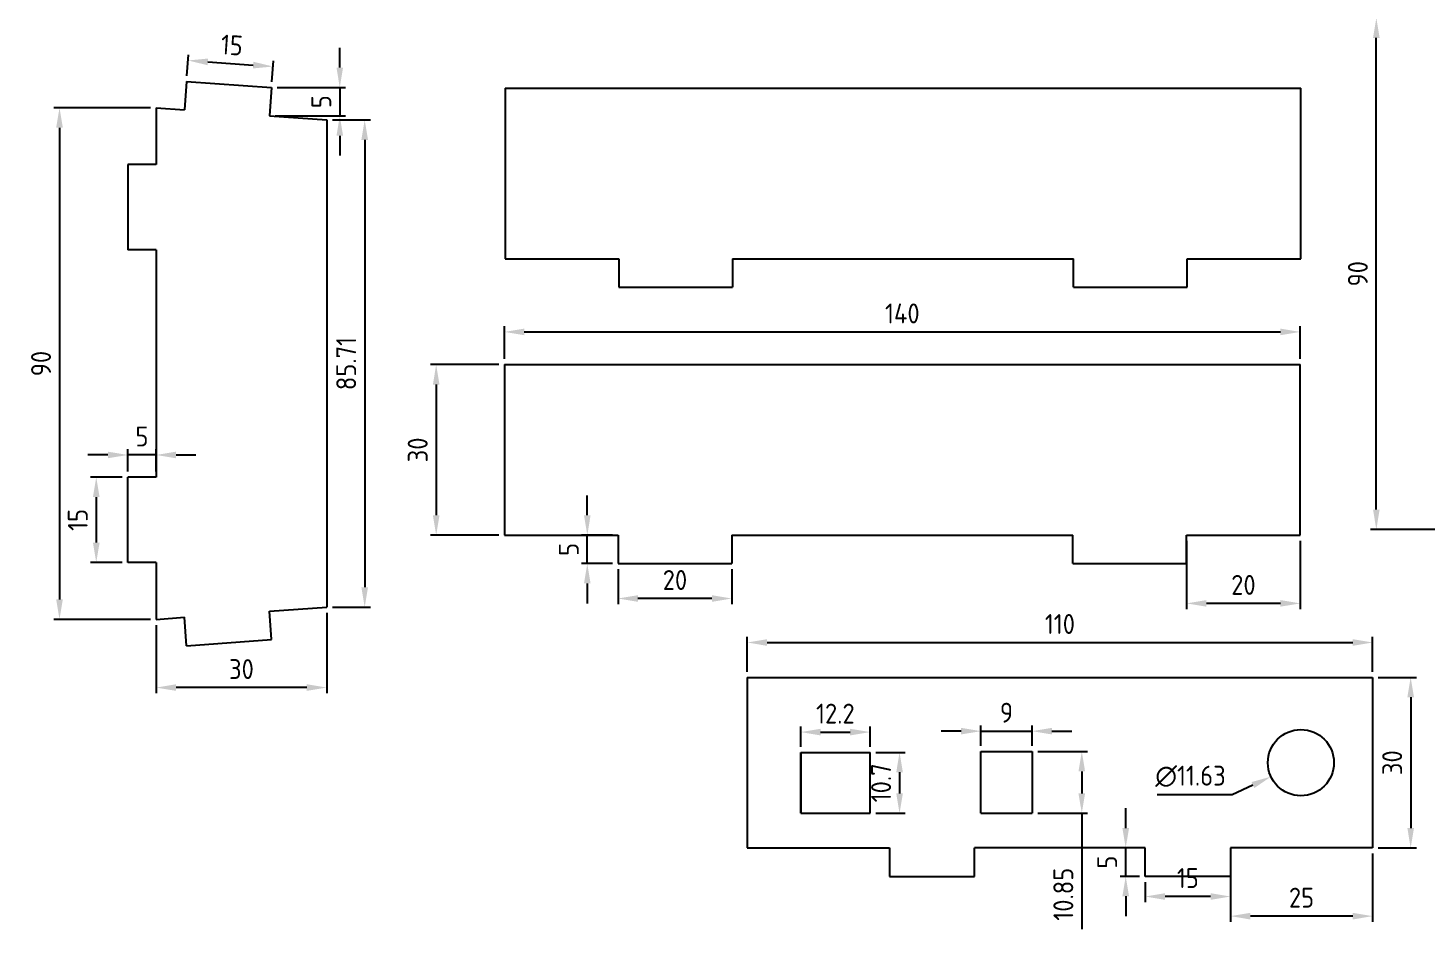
# Model space of a CAD drawing. Header units: millimetres. Extents: x 1258 to 1713, y 1213 to 1519.
# Drawn here: x 1283.4 to 1529.3, y 1212.5 to 1371 of the extents above; entities that cross this region are included whole.
import ezdxf

# ---------------------------------------------------------------- set-up
doc = ezdxf.new("R2010")
doc.units = ezdxf.units.MM
doc.layers.add('AM_5', color=3, linetype='Continuous', lineweight=25)
doc.layers.add('Layer1', color=7, linetype='Continuous')
doc.styles.get("Standard").update_dxf_attribs({"font": 'ISOCP.SHX'})
doc.dimstyles.new('AM_ISO$0', dxfattribs={"dimtxt": 3.5, "dimasz": 3.5, "dimexe": 1, "dimexo": 1, "dimgap": 1.5, "dimtad": 1, "dimdsep": 46, "dimtxsty": 'Standard', "dimcen": 0, "dimclrd": 256, "dimclre": 256, "dimclrt": 2, "dimadec": 0, "dimazin": 2, "dimtp": 0.1, "dimtm": 0.1, "dimtfac": 0.71, "dimtdec": 3, "dimtmove": 0, "dimatfit": 3, "dimfxl": 1, "dimlwd": -1, "dimlwe": -1, "dimarcsym": 1})
doc.dimstyles.new('AM_ISO$3', dxfattribs={"dimtxt": 3.5, "dimasz": 3.5, "dimexe": 1, "dimexo": 1, "dimgap": 1.5, "dimtad": 1, "dimtoh": 1, "dimdsep": 46, "dimtxsty": 'Standard', "dimcen": 0, "dimclrd": 256, "dimclre": 256, "dimclrt": 2, "dimadec": 0, "dimazin": 2, "dimtp": 0.1, "dimtm": 0.1, "dimtfac": 0.71, "dimtdec": 3, "dimtofl": 0, "dimtmove": 0, "dimatfit": 0, "dimfxl": 1, "dimlwd": -1, "dimlwe": -1, "dimarcsym": 1})

# ---------------------------------------------------------------- blocks, each defined once
blk = doc.blocks.new('*D20')
at = {"layer": 'AM_5', "linetype": 'ByBlock', "transparency": 16777216}
for p, q in [((1531.58, 1372.79), (1519.58, 1372.79)), ((1520.58, 1286.29), (1520.58, 1369.29)), ((1531.58, 1282.79), (1519.58, 1282.79))]:
    blk.add_line(p, q, dxfattribs=at)
at = {"layer": 'AM_5', "transparency": 16777216}
for points in [[(1520, 1369.29), (1521.16, 1369.29), (1520.58, 1372.79)], [(1520, 1286.29), (1521.16, 1286.29), (1520.58, 1282.79)]]:
    blk.add_solid(points, dxfattribs=at)
at = {"layer": 'Defpoints', "color": 0, "transparency": 16777216}
for p in [(1520.58, 1372.79), (1532.58, 1372.79), (1532.58, 1282.79)]:
    blk.add_point(p, dxfattribs=at)
at = {"layer": 'AM_5', "color": 2, "transparency": 16777216, "insert": (1517.33, 1327.79), "char_height": 3.5, "attachment_point": 5, "rotation": 90}
blk.add_mtext('90', dxfattribs=at)
blk = doc.blocks.new('*D28')
at = {"layer": 'AM_5', "linetype": 'ByBlock', "transparency": 16777216}
for p, q in [((1366.2, 1311.8), (1354.2, 1311.8)), ((1355.2, 1308.3), (1355.2, 1285.3)), ((1366.2, 1281.8), (1354.2, 1281.8))]:
    blk.add_line(p, q, dxfattribs=at)
at = {"layer": 'AM_5', "transparency": 16777216}
for points in [[(1354.62, 1308.3), (1355.78, 1308.3), (1355.2, 1311.8)], [(1354.62, 1285.3), (1355.78, 1285.3), (1355.2, 1281.8)]]:
    blk.add_solid(points, dxfattribs=at)
at = {"layer": 'Defpoints', "color": 0, "transparency": 16777216}
for p in [(1367.2, 1311.8), (1355.2, 1281.8), (1367.2, 1281.8)]:
    blk.add_point(p, dxfattribs=at)
at = {"layer": 'AM_5', "color": 2, "transparency": 16777216, "insert": (1351.95, 1296.8), "char_height": 3.5, "attachment_point": 5, "rotation": 90}
blk.add_mtext('30', dxfattribs=at)
blk = doc.blocks.new('*D29')
at = {"layer": 'AM_5', "linetype": 'ByBlock', "transparency": 16777216}
for p, q in [((1381.78, 1285.3), (1381.78, 1288.8)), ((1386.2, 1281.8), (1380.78, 1281.8)), ((1381.78, 1276.8), (1381.78, 1281.8)), ((1386.2, 1276.8), (1380.78, 1276.8)), ((1381.78, 1273.3), (1381.78, 1269.8))]:
    blk.add_line(p, q, dxfattribs=at)
at = {"layer": 'AM_5', "transparency": 16777216}
for points in [[(1381.2, 1285.3), (1382.36, 1285.3), (1381.78, 1281.8)], [(1381.2, 1273.3), (1382.36, 1273.3), (1381.78, 1276.8)]]:
    blk.add_solid(points, dxfattribs=at)
at = {"layer": 'Defpoints', "color": 0, "transparency": 16777216}
for p in [(1381.78, 1281.8), (1387.2, 1281.8), (1387.2, 1276.8)]:
    blk.add_point(p, dxfattribs=at)
at = {"layer": 'AM_5', "color": 2, "transparency": 16777216, "insert": (1378.53, 1279.3), "char_height": 3.5, "attachment_point": 5, "rotation": 90}
blk.add_mtext('5', dxfattribs=at)
blk = doc.blocks.new('*D30')
at = {"layer": 'AM_5', "linetype": 'ByBlock', "transparency": 16777216}
for p, q in [((1367.2, 1312.8), (1367.2, 1318.56)), ((1507.2, 1312.8), (1507.2, 1318.56)), ((1370.7, 1317.56), (1503.7, 1317.56))]:
    blk.add_line(p, q, dxfattribs=at)
at = {"layer": 'AM_5', "transparency": 16777216}
for points in [[(1370.7, 1318.14), (1370.7, 1316.98), (1367.2, 1317.56)], [(1503.7, 1318.14), (1503.7, 1316.98), (1507.2, 1317.56)]]:
    blk.add_solid(points, dxfattribs=at)
at = {"layer": 'Defpoints', "color": 0, "transparency": 16777216}
for p in [(1507.2, 1317.56), (1367.2, 1311.8), (1507.2, 1311.8)]:
    blk.add_point(p, dxfattribs=at)
at = {"layer": 'AM_5', "color": 2, "transparency": 16777216, "insert": (1437.2, 1320.81), "char_height": 3.5, "attachment_point": 5}
blk.add_mtext('140', dxfattribs=at)
blk = doc.blocks.new('*D31')
at = {"layer": 'AM_5', "linetype": 'ByBlock', "transparency": 16777216}
for p, q in [((1487.2, 1280.8), (1487.2, 1268.8)), ((1507.2, 1280.8), (1507.2, 1268.8)), ((1503.7, 1269.8), (1490.7, 1269.8))]:
    blk.add_line(p, q, dxfattribs=at)
at = {"layer": 'AM_5', "transparency": 16777216}
for points in [[(1490.7, 1270.38), (1490.7, 1269.22), (1487.2, 1269.8)], [(1503.7, 1270.38), (1503.7, 1269.22), (1507.2, 1269.8)]]:
    blk.add_solid(points, dxfattribs=at)
at = {"layer": 'Defpoints', "color": 0, "transparency": 16777216}
for p in [(1487.2, 1281.8), (1507.2, 1281.8), (1487.2, 1269.8)]:
    blk.add_point(p, dxfattribs=at)
at = {"layer": 'AM_5', "color": 2, "transparency": 16777216, "insert": (1497.2, 1273.05), "char_height": 3.5, "attachment_point": 5}
blk.add_mtext('20', dxfattribs=at)
blk = doc.blocks.new('*D32')
at = {"layer": 'AM_5', "linetype": 'ByBlock', "transparency": 16777216}
for p, q in [((1387.2, 1275.8), (1387.2, 1269.66)), ((1407.2, 1275.8), (1407.2, 1269.66)), ((1403.7, 1270.66), (1390.7, 1270.66))]:
    blk.add_line(p, q, dxfattribs=at)
at = {"layer": 'AM_5', "transparency": 16777216}
for points in [[(1390.7, 1271.24), (1390.7, 1270.07), (1387.2, 1270.66)], [(1403.7, 1271.24), (1403.7, 1270.07), (1407.2, 1270.66)]]:
    blk.add_solid(points, dxfattribs=at)
at = {"layer": 'Defpoints', "color": 0, "transparency": 16777216}
for p in [(1387.2, 1276.8), (1407.2, 1276.8), (1387.2, 1270.66)]:
    blk.add_point(p, dxfattribs=at)
at = {"layer": 'AM_5', "color": 2, "transparency": 16777216, "insert": (1397.2, 1273.91), "char_height": 3.5, "attachment_point": 5}
blk.add_mtext('20', dxfattribs=at)
blk = doc.blocks.new('*D50')
at = {"layer": 'AM_5', "linetype": 'ByBlock', "transparency": 16777216}
for p, q in [((1336.94, 1354.85), (1343.62, 1354.85)), ((1342.62, 1351.35), (1342.62, 1272.63)), ((1336.94, 1269.13), (1343.62, 1269.13))]:
    blk.add_line(p, q, dxfattribs=at)
at = {"layer": 'AM_5', "transparency": 16777216}
for points in [[(1342.04, 1351.35), (1343.21, 1351.35), (1342.62, 1354.85)], [(1342.04, 1272.63), (1343.21, 1272.63), (1342.62, 1269.13)]]:
    blk.add_solid(points, dxfattribs=at)
at = {"layer": 'Defpoints', "color": 0, "transparency": 16777216}
for p in [(1335.94, 1354.85), (1335.94, 1269.13), (1342.62, 1269.13)]:
    blk.add_point(p, dxfattribs=at)
at = {"layer": 'AM_5', "color": 2, "transparency": 16777216, "insert": (1339.37, 1311.99), "char_height": 3.5, "attachment_point": 5, "rotation": 90}
blk.add_mtext('85.71', dxfattribs=at)
blk = doc.blocks.new('*D51')
at = {"layer": 'AM_5', "linetype": 'ByBlock', "transparency": 16777216}
for p, q in [((1304.94, 1356.99), (1287.94, 1356.99)), ((1288.94, 1353.49), (1288.94, 1270.49)), ((1304.94, 1266.99), (1287.94, 1266.99))]:
    blk.add_line(p, q, dxfattribs=at)
at = {"layer": 'AM_5', "transparency": 16777216}
for points in [[(1288.35, 1353.49), (1289.52, 1353.49), (1288.94, 1356.99)], [(1288.35, 1270.49), (1289.52, 1270.49), (1288.94, 1266.99)]]:
    blk.add_solid(points, dxfattribs=at)
at = {"layer": 'Defpoints', "color": 0, "transparency": 16777216}
for p in [(1305.94, 1356.99), (1288.94, 1266.99), (1305.94, 1266.99)]:
    blk.add_point(p, dxfattribs=at)
at = {"layer": 'AM_5', "color": 2, "transparency": 16777216, "insert": (1285.69, 1311.99), "char_height": 3.5, "attachment_point": 5, "rotation": 90}
blk.add_mtext('90', dxfattribs=at)
blk = doc.blocks.new('*D52')
at = {"layer": 'AM_5', "linetype": 'ByBlock', "transparency": 16777216}
for p, q in [((1299.94, 1291.99), (1294.4, 1291.99)), ((1295.4, 1288.49), (1295.4, 1280.49)), ((1299.94, 1276.99), (1294.4, 1276.99))]:
    blk.add_line(p, q, dxfattribs=at)
at = {"layer": 'AM_5', "transparency": 16777216}
for points in [[(1294.82, 1288.49), (1295.99, 1288.49), (1295.4, 1291.99)], [(1294.82, 1280.49), (1295.99, 1280.49), (1295.4, 1276.99)]]:
    blk.add_solid(points, dxfattribs=at)
at = {"layer": 'Defpoints', "color": 0, "transparency": 16777216}
for p in [(1300.94, 1291.99), (1295.4, 1276.99), (1300.94, 1276.99)]:
    blk.add_point(p, dxfattribs=at)
at = {"layer": 'AM_5', "color": 2, "transparency": 16777216, "insert": (1292.15, 1284.49), "char_height": 3.5, "attachment_point": 5, "rotation": 90}
blk.add_mtext('15', dxfattribs=at)
blk = doc.blocks.new('*D53')
at = {"layer": 'AM_5', "linetype": 'ByBlock', "transparency": 16777216}
for p, q in [((1300.94, 1292.99), (1300.94, 1296.91)), ((1305.94, 1292.99), (1305.94, 1296.91)), ((1297.44, 1295.91), (1293.94, 1295.91)), ((1305.94, 1295.91), (1300.94, 1295.91)), ((1309.44, 1295.91), (1312.94, 1295.91))]:
    blk.add_line(p, q, dxfattribs=at)
at = {"layer": 'AM_5', "transparency": 16777216}
for points in [[(1297.44, 1296.49), (1297.44, 1295.33), (1300.94, 1295.91)], [(1309.44, 1296.49), (1309.44, 1295.33), (1305.94, 1295.91)]]:
    blk.add_solid(points, dxfattribs=at)
at = {"layer": 'Defpoints', "color": 0, "transparency": 16777216}
for p in [(1300.94, 1295.91), (1300.94, 1291.99), (1305.94, 1291.99)]:
    blk.add_point(p, dxfattribs=at)
at = {"layer": 'AM_5', "color": 2, "transparency": 16777216, "insert": (1303.44, 1299.16), "char_height": 3.5, "attachment_point": 5}
blk.add_mtext('5', dxfattribs=at)
blk = doc.blocks.new('*D54')
at = {"layer": 'AM_5', "linetype": 'ByBlock', "transparency": 16777216}
for p, q in [((1311.35, 1362.62), (1311.61, 1366.31)), ((1315.03, 1365.07), (1323.01, 1364.5)), ((1326.31, 1361.55), (1326.58, 1365.24))]:
    blk.add_line(p, q, dxfattribs=at)
at = {"layer": 'AM_5', "transparency": 16777216}
for points in [[(1315.08, 1365.65), (1314.99, 1364.48), (1311.54, 1365.31)], [(1323.06, 1365.08), (1322.97, 1363.91), (1326.5, 1364.25)]]:
    blk.add_solid(points, dxfattribs=at)
at = {"layer": 'Defpoints', "color": 0, "transparency": 16777216}
for p in [(1326.5, 1364.25), (1311.28, 1361.62), (1326.24, 1360.55)]:
    blk.add_point(p, dxfattribs=at)
at = {"layer": 'AM_5', "color": 2, "transparency": 16777216, "insert": (1319.26, 1368.02), "char_height": 3.5, "attachment_point": 5, "rotation": 355.9144}
blk.add_mtext('15', dxfattribs=at)
blk = doc.blocks.new('*D55')
at = {"layer": 'AM_5', "linetype": 'ByBlock', "transparency": 16777216}
for p, q in [((1338.24, 1364.05), (1338.24, 1367.55)), ((1327.24, 1360.55), (1339.24, 1360.55)), ((1338.24, 1360.55), (1338.24, 1355.57)), ((1326.88, 1355.57), (1339.24, 1355.57)), ((1338.24, 1352.07), (1338.24, 1348.57))]:
    blk.add_line(p, q, dxfattribs=at)
at = {"layer": 'AM_5', "transparency": 16777216}
for points in [[(1337.66, 1364.05), (1338.82, 1364.05), (1338.24, 1360.55)], [(1337.66, 1352.07), (1338.82, 1352.07), (1338.24, 1355.57)]]:
    blk.add_solid(points, dxfattribs=at)
at = {"layer": 'Defpoints', "color": 0, "transparency": 16777216}
for p in [(1326.24, 1360.55), (1325.88, 1355.57), (1338.24, 1355.57)]:
    blk.add_point(p, dxfattribs=at)
at = {"layer": 'AM_5', "color": 2, "transparency": 16777216, "insert": (1334.99, 1358.06), "char_height": 3.5, "attachment_point": 5, "rotation": 90}
blk.add_mtext('5', dxfattribs=at)
blk = doc.blocks.new('*D56')
at = {"layer": 'AM_5', "linetype": 'ByBlock', "transparency": 16777216}
for p, q in [((1335.94, 1268.13), (1335.94, 1253.99)), ((1305.94, 1265.99), (1305.94, 1253.99)), ((1332.44, 1254.99), (1309.44, 1254.99))]:
    blk.add_line(p, q, dxfattribs=at)
at = {"layer": 'AM_5', "transparency": 16777216}
for points in [[(1309.44, 1255.57), (1309.44, 1254.41), (1305.94, 1254.99)], [(1332.44, 1255.57), (1332.44, 1254.41), (1335.94, 1254.99)]]:
    blk.add_solid(points, dxfattribs=at)
at = {"layer": 'Defpoints', "color": 0, "transparency": 16777216}
for p in [(1335.94, 1269.13), (1305.94, 1266.99), (1305.94, 1254.99)]:
    blk.add_point(p, dxfattribs=at)
at = {"layer": 'AM_5', "color": 2, "transparency": 16777216, "insert": (1320.94, 1258.24), "char_height": 3.5, "attachment_point": 5}
blk.add_mtext('30', dxfattribs=at)
blk = doc.blocks.new('*D61')
at = {"layer": 'AM_5', "linetype": 'ByBlock', "transparency": 16777216}
for p, q in [((1447.52, 1247.32), (1444.02, 1247.32)), ((1451.02, 1244.73), (1451.02, 1248.32)), ((1451.02, 1247.32), (1460.02, 1247.32)), ((1460.02, 1244.73), (1460.02, 1248.32)), ((1463.52, 1247.32), (1467.02, 1247.32))]:
    blk.add_line(p, q, dxfattribs=at)
at = {"layer": 'AM_5', "transparency": 16777216}
for points in [[(1447.52, 1247.91), (1447.52, 1246.74), (1451.02, 1247.32)], [(1463.52, 1247.91), (1463.52, 1246.74), (1460.02, 1247.32)]]:
    blk.add_solid(points, dxfattribs=at)
at = {"layer": 'Defpoints', "color": 0, "transparency": 16777216}
for p in [(1460.02, 1247.32), (1451.02, 1243.73), (1460.02, 1243.73)]:
    blk.add_point(p, dxfattribs=at)
at = {"layer": 'AM_5', "color": 2, "transparency": 16777216, "insert": (1455.52, 1250.57), "char_height": 3.5, "attachment_point": 5}
blk.add_mtext('9', dxfattribs=at)
blk = doc.blocks.new('*D62')
at = {"layer": 'AM_5', "linetype": 'ByBlock', "transparency": 16777216}
for p, q in [((1461.02, 1243.73), (1469.77, 1243.73)), ((1468.77, 1240.23), (1468.77, 1236.38)), ((1461.02, 1232.88), (1469.77, 1232.88)), ((1468.77, 1232.88), (1468.77, 1212.51))]:
    blk.add_line(p, q, dxfattribs=at)
at = {"layer": 'AM_5', "transparency": 16777216}
for points in [[(1468.18, 1240.23), (1469.35, 1240.23), (1468.77, 1243.73)], [(1468.18, 1236.38), (1469.35, 1236.38), (1468.77, 1232.88)]]:
    blk.add_solid(points, dxfattribs=at)
at = {"layer": 'Defpoints', "color": 0, "transparency": 16777216}
for p in [(1460.02, 1243.73), (1460.02, 1232.88), (1468.77, 1232.88)]:
    blk.add_point(p, dxfattribs=at)
at = {"layer": 'AM_5', "color": 2, "transparency": 16777216, "insert": (1465.52, 1218.63), "char_height": 3.5, "attachment_point": 5, "rotation": 90}
blk.add_mtext('10.85', dxfattribs=at)
blk = doc.blocks.new('*D63')
at = {"layer": 'AM_5', "linetype": 'ByBlock', "transparency": 16777216}
for p, q in [((1432.52, 1243.58), (1437.71, 1243.58)), ((1436.71, 1240.08), (1436.71, 1236.38)), ((1432.52, 1232.88), (1437.71, 1232.88))]:
    blk.add_line(p, q, dxfattribs=at)
at = {"layer": 'AM_5', "transparency": 16777216}
for points in [[(1436.13, 1240.08), (1437.3, 1240.08), (1436.71, 1243.58)], [(1436.13, 1236.38), (1437.3, 1236.38), (1436.71, 1232.88)]]:
    blk.add_solid(points, dxfattribs=at)
at = {"layer": 'Defpoints', "color": 0, "transparency": 16777216}
for p in [(1431.52, 1243.58), (1431.52, 1232.88), (1436.71, 1232.88)]:
    blk.add_point(p, dxfattribs=at)
at = {"layer": 'AM_5', "color": 2, "transparency": 16777216, "insert": (1433.46, 1238.23), "char_height": 3.5, "attachment_point": 5, "rotation": 90}
blk.add_mtext('10.7', dxfattribs=at)
blk = doc.blocks.new('*D64')
at = {"layer": 'AM_5', "linetype": 'ByBlock', "transparency": 16777216}
for p, q in [((1419.32, 1244.58), (1419.32, 1248.16)), ((1422.82, 1247.16), (1428.02, 1247.16)), ((1431.52, 1244.58), (1431.52, 1248.16))]:
    blk.add_line(p, q, dxfattribs=at)
at = {"layer": 'AM_5', "transparency": 16777216}
for points in [[(1422.82, 1247.74), (1422.82, 1246.57), (1419.32, 1247.16)], [(1428.02, 1247.74), (1428.02, 1246.57), (1431.52, 1247.16)]]:
    blk.add_solid(points, dxfattribs=at)
at = {"layer": 'Defpoints', "color": 0, "transparency": 16777216}
for p in [(1431.52, 1247.16), (1419.32, 1243.58), (1431.52, 1243.58)]:
    blk.add_point(p, dxfattribs=at)
at = {"layer": 'AM_5', "color": 2, "transparency": 16777216, "insert": (1425.42, 1250.41), "char_height": 3.5, "attachment_point": 5}
blk.add_mtext('12.2', dxfattribs=at)
blk = doc.blocks.new('*D65')
at = {"layer": 'AM_5', "linetype": 'ByBlock', "transparency": 16777216}
for p, q in [((1409.92, 1257.78), (1409.92, 1263.92)), ((1413.42, 1262.92), (1516.42, 1262.92)), ((1519.92, 1257.78), (1519.92, 1263.92))]:
    blk.add_line(p, q, dxfattribs=at)
at = {"layer": 'AM_5', "transparency": 16777216}
for points in [[(1413.42, 1263.5), (1413.42, 1262.33), (1409.92, 1262.92)], [(1516.42, 1263.5), (1516.42, 1262.33), (1519.92, 1262.92)]]:
    blk.add_solid(points, dxfattribs=at)
at = {"layer": 'Defpoints', "color": 0, "transparency": 16777216}
for p in [(1519.92, 1262.92), (1409.92, 1256.78), (1519.92, 1256.78)]:
    blk.add_point(p, dxfattribs=at)
at = {"layer": 'AM_5', "color": 2, "transparency": 16777216, "insert": (1464.92, 1266.17), "char_height": 3.5, "attachment_point": 5}
blk.add_mtext('110', dxfattribs=at)
blk = doc.blocks.new('*D66')
at = {"layer": 'AM_5', "linetype": 'ByBlock', "transparency": 16777216}
for p, q in [((1520.92, 1256.78), (1527.62, 1256.78)), ((1526.62, 1253.28), (1526.62, 1230.28)), ((1520.92, 1226.78), (1527.62, 1226.78))]:
    blk.add_line(p, q, dxfattribs=at)
at = {"layer": 'AM_5', "transparency": 16777216}
for points in [[(1526.04, 1253.28), (1527.21, 1253.28), (1526.62, 1256.78)], [(1526.04, 1230.28), (1527.21, 1230.28), (1526.62, 1226.78)]]:
    blk.add_solid(points, dxfattribs=at)
at = {"layer": 'Defpoints', "color": 0, "transparency": 16777216}
for p in [(1519.92, 1256.78), (1519.92, 1226.78), (1526.62, 1226.78)]:
    blk.add_point(p, dxfattribs=at)
at = {"layer": 'AM_5', "color": 2, "transparency": 16777216, "insert": (1523.37, 1241.78), "char_height": 3.5, "attachment_point": 5, "rotation": 90}
blk.add_mtext('30', dxfattribs=at)
blk = doc.blocks.new('*D67')
at = {"layer": 'AM_5', "linetype": 'ByBlock', "transparency": 16777216}
for p, q in [((1494.92, 1225.78), (1494.92, 1213.78)), ((1519.92, 1225.78), (1519.92, 1213.78)), ((1516.42, 1214.78), (1498.42, 1214.78))]:
    blk.add_line(p, q, dxfattribs=at)
at = {"layer": 'AM_5', "transparency": 16777216}
for points in [[(1498.42, 1215.36), (1498.42, 1214.19), (1494.92, 1214.78)], [(1516.42, 1215.36), (1516.42, 1214.19), (1519.92, 1214.78)]]:
    blk.add_solid(points, dxfattribs=at)
at = {"layer": 'Defpoints', "color": 0, "transparency": 16777216}
for p in [(1494.92, 1226.78), (1519.92, 1226.78), (1494.92, 1214.78)]:
    blk.add_point(p, dxfattribs=at)
at = {"layer": 'AM_5', "color": 2, "transparency": 16777216, "insert": (1507.42, 1218.03), "char_height": 3.5, "attachment_point": 5}
blk.add_mtext('25', dxfattribs=at)
blk = doc.blocks.new('*D68')
at = {"layer": 'AM_5', "linetype": 'ByBlock', "transparency": 16777216}
for p, q in [((1479.92, 1220.78), (1479.92, 1217.23)), ((1494.92, 1220.78), (1494.92, 1217.23)), ((1491.42, 1218.23), (1483.42, 1218.23))]:
    blk.add_line(p, q, dxfattribs=at)
at = {"layer": 'AM_5', "transparency": 16777216}
for points in [[(1483.42, 1218.81), (1483.42, 1217.64), (1479.92, 1218.23)], [(1491.42, 1218.81), (1491.42, 1217.64), (1494.92, 1218.23)]]:
    blk.add_solid(points, dxfattribs=at)
at = {"layer": 'Defpoints', "color": 0, "transparency": 16777216}
for p in [(1479.92, 1221.78), (1494.92, 1221.78), (1479.92, 1218.23)]:
    blk.add_point(p, dxfattribs=at)
at = {"layer": 'AM_5', "color": 2, "transparency": 16777216, "insert": (1487.42, 1221.48), "char_height": 3.5, "attachment_point": 5}
blk.add_mtext('15', dxfattribs=at)
blk = doc.blocks.new('*D69')
at = {"layer": 'AM_5', "linetype": 'ByBlock', "transparency": 16777216}
for p, q in [((1476.49, 1230.28), (1476.49, 1233.78)), ((1478.92, 1226.78), (1475.49, 1226.78)), ((1476.49, 1221.78), (1476.49, 1226.78)), ((1478.92, 1221.78), (1475.49, 1221.78)), ((1476.49, 1218.28), (1476.49, 1214.78))]:
    blk.add_line(p, q, dxfattribs=at)
at = {"layer": 'AM_5', "transparency": 16777216}
for points in [[(1475.91, 1230.28), (1477.08, 1230.28), (1476.49, 1226.78)], [(1475.91, 1218.28), (1477.08, 1218.28), (1476.49, 1221.78)]]:
    blk.add_solid(points, dxfattribs=at)
at = {"layer": 'Defpoints', "color": 0, "transparency": 16777216}
for p in [(1476.49, 1226.78), (1479.92, 1226.78), (1479.92, 1221.78)]:
    blk.add_point(p, dxfattribs=at)
at = {"layer": 'AM_5', "color": 2, "transparency": 16777216, "insert": (1473.24, 1224.28), "char_height": 3.5, "attachment_point": 5, "rotation": 90}
blk.add_mtext('5', dxfattribs=at)
blk = doc.blocks.new('*D70')
at = {"layer": 'AM_5', "linetype": 'ByBlock', "transparency": 16777216}
for p, q in [((1498.87, 1237.83), (1495.23, 1236.13)), ((1495.23, 1236.13), (1482.04, 1236.13))]:
    blk.add_line(p, q, dxfattribs=at)
at = {"layer": 'AM_5', "transparency": 16777216}
blk.add_solid([(1498.62, 1238.36), (1499.12, 1237.31), (1502.04, 1239.32)], dxfattribs=at)
at = {"layer": 'Defpoints', "color": 0, "transparency": 16777216}
for p in [(1512.58, 1244.24), (1502.04, 1239.32)]:
    blk.add_point(p, dxfattribs=at)
at = {"layer": 'AM_5', "color": 2, "transparency": 16777216, "insert": (1487.89, 1239.38), "char_height": 3.5, "attachment_point": 5}
blk.add_mtext('∅11.63', dxfattribs=at)

msp = doc.modelspace()

# ---------------------------------------------------------------- linework, layer by layer
for p, q in [((1367.315, 1360.412), (1507.315, 1360.412)), ((1387.315, 1325.412), (1407.315, 1325.412)), ((1467.315, 1325.412), (1487.315, 1325.412)), ((1367.199, 1311.8), (1507.199, 1311.8)), ((1387.199, 1276.8), (1407.199, 1276.8)), ((1467.199, 1276.8), (1487.199, 1276.8)), ((1409.916, 1256.777), (1519.916, 1256.777)), ((1519.916, 1256.777), (1519.916, 1226.777)), ((1419.316, 1232.877), (1419.316, 1243.577)), ((1419.316, 1243.577), (1431.516, 1243.577)), ((1419.316, 1243.577), (1419.316, 1232.877)), ((1431.516, 1232.877), (1431.516, 1243.577)), ((1451.016, 1232.877), (1451.016, 1243.727)), ((1451.016, 1243.727), (1460.016, 1243.727)), ((1460.016, 1243.727), (1460.016, 1232.877)), ((1419.316, 1232.877), (1431.516, 1232.877)), ((1451.016, 1232.877), (1460.016, 1232.877)), ((1409.916, 1226.777), (1434.916, 1226.777)), ((1409.916, 1226.777), (1419.316, 1226.777)), ((1434.916, 1226.777), (1434.916, 1221.777)), ((1449.916, 1221.777), (1449.916, 1226.777)), ((1479.916, 1226.777), (1449.916, 1226.777)), ((1479.916, 1221.777), (1479.916, 1226.777)), ((1519.916, 1226.777), (1494.916, 1226.777)), ((1494.916, 1226.777), (1494.916, 1221.777)), ((1434.916, 1221.777), (1449.916, 1221.777)), ((1494.916, 1221.777), (1479.916, 1221.777))]:
    msp.add_line(p, q)
msp.add_circle((1507.311, 1241.777), 5.815)
at = {"layer": 'Layer1'}
for p, q in [((1311.279, 1361.622), (1310.923, 1356.635)), ((1311.279, 1361.622), (1326.241, 1360.553)), ((1326.241, 1360.553), (1325.885, 1355.566)), ((1367.315, 1360.412), (1367.315, 1330.412)), ((1507.315, 1330.412), (1507.315, 1360.412)), ((1305.936, 1356.991), (1310.923, 1356.635)), ((1305.936, 1356.991), (1305.936, 1346.991)), ((1325.885, 1355.566), (1335.936, 1354.848)), ((1335.936, 1354.848), (1335.936, 1269.134)), ((1305.936, 1346.991), (1300.936, 1346.991)), ((1300.936, 1346.991), (1300.936, 1331.991)), ((1305.936, 1331.991), (1300.936, 1331.991)), ((1305.936, 1331.991), (1305.936, 1291.991)), ((1367.315, 1330.412), (1387.315, 1330.412)), ((1387.315, 1330.412), (1387.315, 1325.412)), ((1407.315, 1330.412), (1407.315, 1325.412)), ((1407.315, 1330.412), (1467.315, 1330.412)), ((1467.315, 1325.412), (1467.315, 1330.412)), ((1487.315, 1325.412), (1487.315, 1330.412)), ((1487.315, 1330.412), (1507.315, 1330.412)), ((1367.199, 1311.8), (1367.199, 1281.8)), ((1507.199, 1281.8), (1507.199, 1311.8)), ((1305.936, 1291.991), (1300.936, 1291.991)), ((1300.936, 1276.991), (1300.936, 1291.991)), ((1367.199, 1281.8), (1387.199, 1281.8)), ((1387.199, 1281.8), (1387.199, 1276.8)), ((1407.199, 1281.8), (1407.199, 1276.8)), ((1407.199, 1281.8), (1467.199, 1281.8)), ((1467.199, 1276.8), (1467.199, 1281.8)), ((1487.199, 1281.8), (1507.199, 1281.8)), ((1487.199, 1276.8), (1487.199, 1281.8)), ((1305.936, 1276.991), (1300.936, 1276.991)), ((1305.936, 1276.991), (1305.936, 1266.991)), ((1325.885, 1268.416), (1335.936, 1269.134)), ((1305.936, 1266.991), (1310.923, 1267.347)), ((1311.279, 1262.36), (1310.923, 1267.347)), ((1326.241, 1263.429), (1325.885, 1268.416)), ((1311.279, 1262.36), (1326.241, 1263.429)), ((1409.916, 1256.777), (1409.916, 1226.777))]:
    msp.add_line(p, q, dxfattribs=at)

# ---------------------------------------------------------------- dimensions: what is measured, and where the dimension line sits
at = {"layer": 'AM_5'}
for base, p1, p2, angle, picture, middle in [((1520.578, 1372.792), (1532.578, 1282.792), (1532.578, 1372.792), 90, '*D20', (1517.328, 1327.792)), ((1342.622, 1269.134), (1335.936, 1354.848), (1335.936, 1269.134), 90, '*D50', (1339.372, 1311.991)), ((1305.936, 1254.991), (1335.936, 1269.134), (1305.936, 1266.991), 0, '*D56', (1320.936, 1258.241)), ((1519.916, 1262.915), (1409.916, 1256.777), (1519.916, 1256.777), 0, '*D65', (1464.916, 1266.165)), ((1460.016, 1247.322), (1451.016, 1243.727), (1460.016, 1243.727), 0, '*D61', (1455.516, 1250.572)), ((1436.712, 1232.877), (1431.516, 1243.577), (1431.516, 1232.877), 90, '*D63', (1433.462, 1238.227))]:
    dim = msp.add_linear_dim(base=base, p1=p1, p2=p2, angle=angle, dimstyle='AM_ISO$0', override={"dimpost": ''}, dxfattribs=at)
    dim.commit()
    dim.dimension.update_dxf_attribs({"geometry": picture, "text_midpoint": middle})
dim = msp.add_aligned_dim(p1=(1311.279, 1361.622), p2=(1326.241, 1360.553), distance=3.702, dimstyle='AM_ISO$0', override={"dimpost": ''}, dxfattribs=at)
dim.commit()
dim.dimension.update_dxf_attribs({"geometry": '*D54', "text_midpoint": (1319.255, 1368.022)})
dim = msp.add_linear_dim(base=(1338.241, 1355.566), p1=(1326.241, 1360.553), p2=(1325.885, 1355.566), angle=90, text='5', dimstyle='AM_ISO$0', override={"dimpost": ''}, dxfattribs=at)
dim.commit()
dim.dimension.update_dxf_attribs({"geometry": '*D55', "text_midpoint": (1334.991, 1358.06)})
for base, p1, p2, angle, picture, middle in [((1288.936, 1266.991), (1305.936, 1356.991), (1305.936, 1266.991), 90, '*D51', (1285.686, 1311.991)), ((1355.199, 1281.8), (1367.199, 1311.8), (1367.199, 1281.8), 90, '*D28', (1351.949, 1296.8)), ((1300.936, 1295.909), (1305.936, 1291.991), (1300.936, 1291.991), 0, '*D53', (1303.436, 1299.159)), ((1295.405, 1276.991), (1300.936, 1291.991), (1300.936, 1276.991), 90, '*D52', (1292.155, 1284.491)), ((1381.78, 1281.8), (1387.199, 1276.8), (1387.199, 1281.8), 90, '*D29', (1378.53, 1279.3)), ((1526.623, 1226.777), (1519.916, 1256.777), (1519.916, 1226.777), 90, '*D66', (1523.373, 1241.777)), ((1431.516, 1247.158), (1419.316, 1243.577), (1431.516, 1243.577), 0, '*D64', (1425.416, 1250.408)), ((1476.495, 1226.777), (1479.916, 1221.777), (1479.916, 1226.777), 90, '*D69', (1473.245, 1224.277)), ((1494.916, 1214.777), (1519.916, 1226.777), (1494.916, 1226.777), 0, '*D67', (1507.416, 1218.027)), ((1479.916, 1218.225), (1494.916, 1221.777), (1479.916, 1221.777), 0, '*D68', (1487.416, 1221.475))]:
    dim = msp.add_linear_dim(base=base, p1=p1, p2=p2, angle=angle, dimstyle='AM_ISO$0', dxfattribs=at)
    dim.commit()
    dim.dimension.update_dxf_attribs({"geometry": picture, "text_midpoint": middle})
for base, p1, p2, picture, middle in [((1507.199, 1317.561), (1367.199, 1311.8), (1507.199, 1311.8), '*D30', (1437.199, 1320.811)), ((1487.199, 1269.8), (1507.199, 1281.8), (1487.199, 1281.8), '*D31', (1497.199, 1273.05))]:
    dim = msp.add_linear_dim(base=base, p1=p1, p2=p2, dimstyle='AM_ISO$0', dxfattribs=at)
    dim.commit()
    dim.dimension.update_dxf_attribs({"geometry": picture, "text_midpoint": middle})
dim = msp.add_linear_dim(base=(1387.199, 1270.656), p1=(1407.199, 1276.8), p2=(1387.199, 1276.8), dimstyle='AM_ISO$0', override={"dimpost": ''}, dxfattribs=at)
dim.commit()
dim.dimension.update_dxf_attribs({"geometry": '*D32', "text_midpoint": (1397.199, 1273.906)})
dim = msp.add_linear_dim(base=(1468.766, 1232.877), p1=(1460.016, 1243.727), p2=(1460.016, 1232.877), angle=90, dimstyle='AM_ISO$0', dxfattribs=at)
dim.commit()
dim.dimension.update_dxf_attribs({"geometry": '*D62', "text_midpoint": (1468.766, 1218.632), "dimtype": 160})
dim = msp.add_diameter_dim_2p(p1=(1512.579, 1244.238), p2=(1502.042, 1239.315), dimstyle='AM_ISO$3', dxfattribs=at)
dim.commit()
dim.dimension.update_dxf_attribs({"geometry": '*D70', "text_midpoint": (1487.885, 1236.134), "dimtype": 163})

doc.saveas('drawing.dxf')
